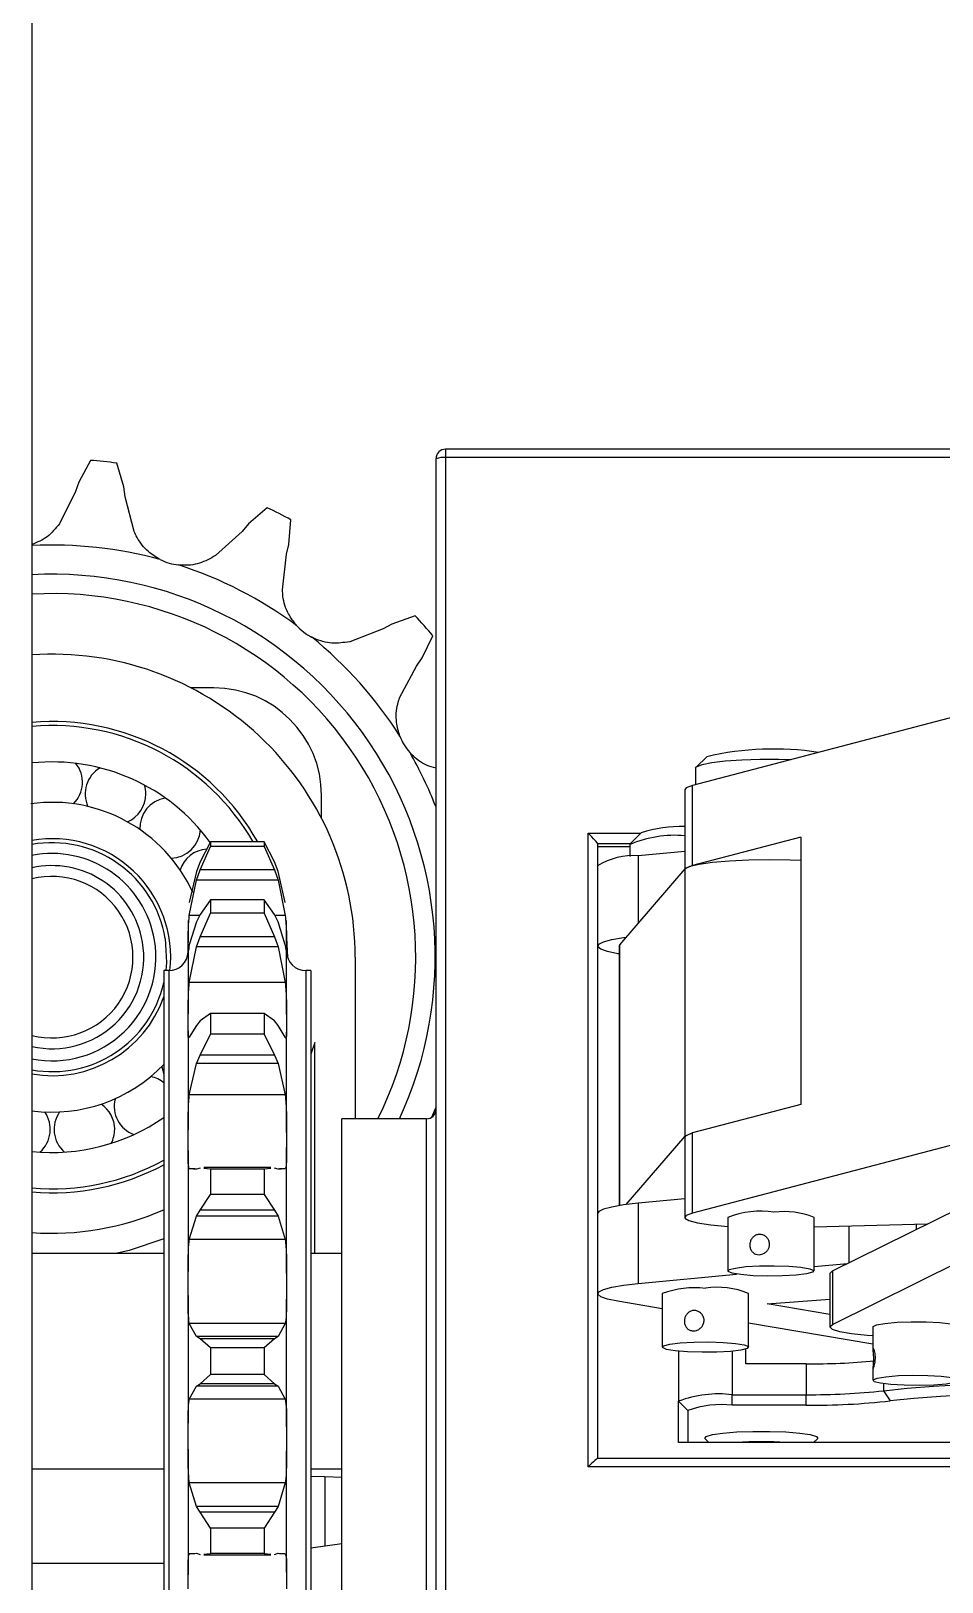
# Model space of a CAD drawing. Header units: millimetres. Extents: x -2889 to 8174, y 2447 to 8478.
# Drawn here: x 1766.85 to 1773.61, y 3487.23 to 3498.75 of the extents above; entities that cross this region are included whole.
import ezdxf

# ---------------------------------------------------------------- set-up
doc = ezdxf.new("R2010")
doc.units = ezdxf.units.MM

msp = doc.modelspace()

# ---------------------------------------------------------------- linework, layer by layer
at = {"color": 7, "linetype": 'Continuous', "lineweight": 25}
for p, q in [((1766.856, 3527.163), (1766.856, 3468.173)), ((1767.29, 3495.562), (1767.203, 3495.401)), ((1767.538, 3495.366), (1767.487, 3495.541)), ((1769.856, 3485.29), (1769.856, 3495.575)), ((1776.786, 3495.645), (1769.926, 3495.645)), ((1769.926, 3495.583), (1769.926, 3485.299)), ((1776.786, 3495.583), (1769.926, 3495.583)), ((1767.178, 3495.33), (1767.06, 3495.092)), ((1767.203, 3495.401), (1767.178, 3495.33)), ((1767.548, 3495.291), (1767.538, 3495.366)), ((1767.615, 3495.035), (1767.548, 3495.291)), ((1768.603, 3495.21), (1768.464, 3495.091)), ((1768.464, 3495.091), (1768.416, 3495.034)), ((1768.764, 3494.938), (1768.779, 3495.12)), ((1768.416, 3495.034), (1768.219, 3494.856)), ((1768.716, 3494.601), (1768.746, 3494.865)), ((1768.746, 3494.865), (1768.764, 3494.938)), ((1769.701, 3494.408), (1769.528, 3494.347)), ((1769.463, 3494.312), (1769.215, 3494.216)), ((1769.528, 3494.347), (1769.463, 3494.312)), ((1769.753, 3494.096), (1769.833, 3494.26)), ((1775.981, 3494.255), (1771.761, 3493.149)), ((1769.586, 3493.799), (1769.71, 3494.034)), ((1769.71, 3494.034), (1769.753, 3494.096)), ((1768.206, 3493.873), (1768.037, 3493.873)), ((1771.866, 3493.362), (1771.787, 3493.284)), ((1771.783, 3493.276), (1771.783, 3493.155)), ((1771.703, 3493.117), (1771.703, 3492.525)), ((1771.761, 3492.554), (1771.761, 3493.149)), ((1769.006, 3492.903), (1769.006, 3493.073)), ((1770.986, 3488.088), (1770.986, 3492.794)), ((1771.38, 3492.797), (1771.3, 3492.718)), ((1767.033, 3492.722), (1767.033, 3492.723)), ((1768.181, 3492.729), (1768.104, 3492.58)), ((1768.104, 3492.522), (1768.181, 3492.695)), ((1768.181, 3492.729), (1768.181, 3492.695)), ((1768.581, 3492.729), (1768.181, 3492.729)), ((1768.581, 3492.695), (1768.181, 3492.695)), ((1768.581, 3492.729), (1768.581, 3492.695)), ((1768.657, 3492.58), (1768.581, 3492.729)), ((1768.581, 3492.695), (1768.657, 3492.522)), ((1771.056, 3492.716), (1771.056, 3492.551)), ((1771.056, 3492.694), (1771.296, 3492.694)), ((1771.296, 3492.71), (1771.296, 3492.62)), ((1771.358, 3492.627), (1771.703, 3492.66)), ((1772.564, 3492.764), (1771.761, 3492.554)), ((1772.564, 3492.764), (1772.564, 3490.779)), ((1768.104, 3492.58), (1768.078, 3492.51)), ((1768.684, 3492.51), (1768.657, 3492.58)), ((1771.056, 3492.551), (1771.056, 3491.956)), ((1768.078, 3492.51), (1768.024, 3492.28)), ((1768.024, 3492.182), (1768.078, 3492.446)), ((1768.078, 3492.446), (1768.104, 3492.522)), ((1768.684, 3492.446), (1768.078, 3492.446)), ((1768.657, 3492.522), (1768.104, 3492.522)), ((1768.657, 3492.522), (1768.684, 3492.446)), ((1768.737, 3492.28), (1768.684, 3492.51)), ((1768.684, 3492.446), (1768.737, 3492.182)), ((1771.22, 3491.964), (1771.706, 3492.529)), ((1771.706, 3490.544), (1771.706, 3492.529)), ((1768.181, 3492.299), (1768.104, 3492.191)), ((1768.104, 3492.024), (1768.181, 3492.199)), ((1768.181, 3492.299), (1768.181, 3492.199)), ((1768.581, 3492.299), (1768.181, 3492.299)), ((1768.581, 3492.199), (1768.181, 3492.199)), ((1768.581, 3492.299), (1768.581, 3492.199)), ((1768.657, 3492.191), (1768.581, 3492.299)), ((1768.581, 3492.199), (1768.657, 3492.024)), ((1768.016, 3492.145), (1768.016, 3491.981)), ((1768.078, 3492.135), (1768.024, 3491.966)), ((1768.104, 3492.191), (1768.078, 3492.135)), ((1768.684, 3492.135), (1768.657, 3492.191)), ((1768.737, 3491.966), (1768.684, 3492.135)), ((1768.746, 3491.977), (1768.746, 3492.145)), ((1768.078, 3491.951), (1768.104, 3492.024)), ((1768.657, 3492.024), (1768.104, 3492.024)), ((1768.657, 3492.024), (1768.684, 3491.951)), ((1768.756, 3491.873), (1768.746, 3492.063)), ((1771.216, 3491.956), (1771.22, 3491.964)), ((1768.016, 3491.912), (1768.016, 3491.96)), ((1768.016, 3491.921), (1768.016, 3491.452)), ((1768.016, 3491.908), (1768.016, 3491.912)), ((1768.024, 3491.686), (1768.078, 3491.951)), ((1768.684, 3491.951), (1768.078, 3491.951)), ((1768.684, 3491.951), (1768.737, 3491.686)), ((1768.746, 3491.96), (1768.746, 3491.912)), ((1768.746, 3491.913), (1768.746, 3491.919)), ((1768.746, 3491.447), (1768.746, 3491.911)), ((1769.256, 3491.873), (1769.256, 3490.673)), ((1771.056, 3491.956), (1771.056, 3489.97)), ((1771.216, 3491.898), (1771.207, 3491.899)), ((1771.216, 3491.956), (1771.216, 3490.028)), ((1767.871, 3491.773), (1767.835, 3491.773)), ((1767.835, 3491.773), (1767.835, 3485.973)), ((1768.926, 3491.773), (1768.89, 3491.773)), ((1768.926, 3491.773), (1768.926, 3485.973)), ((1768.737, 3491.686), (1768.024, 3491.686)), ((1768.016, 3491.325), (1768.016, 3491.415)), ((1768.104, 3491.401), (1768.078, 3491.367)), ((1768.181, 3491.455), (1768.104, 3491.401)), ((1768.181, 3491.455), (1768.181, 3491.302)), ((1768.581, 3491.455), (1768.181, 3491.455)), ((1768.581, 3491.455), (1768.581, 3491.302)), ((1768.657, 3491.401), (1768.581, 3491.455)), ((1768.684, 3491.367), (1768.657, 3491.401)), ((1768.746, 3491.415), (1768.746, 3491.325)), ((1768.016, 3491.325), (1768.016, 3490.59)), ((1768.024, 3491.279), (1768.02, 3491.276)), ((1768.078, 3491.367), (1768.024, 3491.279)), ((1768.104, 3491.146), (1768.181, 3491.302)), ((1768.581, 3491.302), (1768.181, 3491.302)), ((1768.581, 3491.302), (1768.657, 3491.146)), ((1768.737, 3491.279), (1768.684, 3491.367)), ((1768.746, 3491.325), (1768.746, 3491.285)), ((1768.746, 3490.572), (1768.746, 3491.316)), ((1768.956, 3491.24), (1768.926, 3491.154)), ((1768.956, 3489.673), (1768.956, 3491.24)), ((1768.024, 3490.85), (1768.078, 3491.084)), ((1768.078, 3491.084), (1768.104, 3491.146)), ((1768.684, 3491.084), (1768.078, 3491.084)), ((1768.657, 3491.146), (1768.104, 3491.146)), ((1768.657, 3491.146), (1768.684, 3491.084)), ((1768.684, 3491.084), (1768.737, 3490.85)), ((1775.981, 3491.079), (1771.761, 3489.973)), ((1768.737, 3490.85), (1768.024, 3490.85)), ((1772.564, 3490.779), (1771.761, 3490.568)), ((1769.786, 3490.673), (1769.156, 3490.673)), ((1769.156, 3487.073), (1769.156, 3490.673)), ((1768.016, 3490.442), (1768.016, 3490.564)), ((1768.746, 3490.564), (1768.746, 3490.442)), ((1771.269, 3490.036), (1771.706, 3490.544)), ((1771.703, 3490.536), (1771.703, 3489.94)), ((1771.761, 3489.973), (1771.761, 3490.568)), ((1768.016, 3490.438), (1768.016, 3489.538)), ((1768.746, 3489.524), (1768.746, 3490.46)), ((1768.078, 3490.298), (1768.054, 3490.3)), ((1768.104, 3490.307), (1768.078, 3490.298)), ((1768.629, 3490.311), (1768.133, 3490.311)), ((1768.181, 3490.3), (1768.133, 3490.304)), ((1768.181, 3490.3), (1768.181, 3490.112)), ((1768.581, 3490.3), (1768.181, 3490.3)), ((1768.629, 3490.304), (1768.581, 3490.3)), ((1768.581, 3490.3), (1768.581, 3490.112)), ((1768.684, 3490.298), (1768.657, 3490.307)), ((1768.707, 3490.3), (1768.684, 3490.298)), ((1768.104, 3489.994), (1768.181, 3490.112)), ((1768.581, 3490.112), (1768.181, 3490.112)), ((1768.581, 3490.112), (1768.657, 3489.994)), ((1771.703, 3490.079), (1771.358, 3490.046)), ((1771.358, 3490.046), (1771.358, 3489.45)), ((1772.799, 3489.543), (1773.747, 3490.012)), ((1768.024, 3489.776), (1768.078, 3489.951)), ((1768.078, 3489.951), (1768.104, 3489.994)), ((1768.684, 3489.951), (1768.078, 3489.951)), ((1768.657, 3489.994), (1768.104, 3489.994)), ((1768.657, 3489.994), (1768.684, 3489.951)), ((1768.684, 3489.951), (1768.737, 3489.776)), ((1771.056, 3489.97), (1771.056, 3489.375)), ((1772.023, 3489.94), (1772.023, 3489.543)), ((1772.663, 3489.543), (1772.663, 3489.94)), ((1772.663, 3489.87), (1773.504, 3489.892)), ((1768.737, 3489.776), (1768.024, 3489.776)), ((1767.835, 3489.673), (1766.856, 3489.673)), ((1769.156, 3489.673), (1768.926, 3489.673)), ((1772.663, 3489.575), (1772.912, 3489.599)), ((1772.78, 3489.525), (1772.799, 3489.543)), ((1772.799, 3489.146), (1773.747, 3489.615)), ((1772.799, 3489.543), (1772.799, 3489.146)), ((1768.016, 3489.369), (1768.016, 3489.508)), ((1768.746, 3489.508), (1768.746, 3489.369)), ((1771.358, 3489.45), (1772.086, 3489.52)), ((1772.78, 3489.525), (1772.78, 3489.128)), ((1768.016, 3489.36), (1768.016, 3488.412)), ((1768.746, 3488.385), (1768.746, 3489.333)), ((1771.056, 3489.375), (1771.056, 3488.15)), ((1771.536, 3489.263), (1771.207, 3489.318)), ((1771.536, 3489.375), (1771.536, 3488.978)), ((1772.176, 3488.978), (1772.176, 3489.375)), ((1772.314, 3489.298), (1772.78, 3489.333)), ((1772.78, 3489.22), (1772.314, 3489.298)), ((1768.078, 3489.057), (1768.024, 3489.153)), ((1768.737, 3489.153), (1768.024, 3489.153)), ((1768.737, 3489.153), (1768.684, 3489.057)), ((1773.1, 3489), (1772.176, 3489.156)), ((1773.1, 3489.128), (1773.1, 3488.957)), ((1768.104, 3489.039), (1768.078, 3489.057)), ((1768.684, 3489.057), (1768.078, 3489.057)), ((1768.181, 3488.973), (1768.104, 3489.039)), ((1768.657, 3489.039), (1768.104, 3489.039)), ((1768.181, 3488.973), (1768.181, 3488.773)), ((1768.581, 3488.973), (1768.181, 3488.973)), ((1768.657, 3489.039), (1768.581, 3488.973)), ((1768.581, 3488.973), (1768.581, 3488.773)), ((1768.684, 3489.057), (1768.657, 3489.039)), ((1771.656, 3488.948), (1771.656, 3488.576)), ((1772.156, 3488.853), (1772.156, 3488.964)), ((1772.604, 3488.853), (1772.156, 3488.853)), ((1772.604, 3488.853), (1772.604, 3488.624)), ((1768.104, 3488.706), (1768.181, 3488.773)), ((1768.581, 3488.773), (1768.181, 3488.773)), ((1768.581, 3488.773), (1768.657, 3488.706)), ((1773.1, 3488.822), (1773.1, 3488.731)), ((1768.024, 3488.592), (1768.078, 3488.688)), ((1768.078, 3488.688), (1768.104, 3488.706)), ((1768.684, 3488.688), (1768.078, 3488.688)), ((1768.657, 3488.706), (1768.104, 3488.706)), ((1768.657, 3488.706), (1768.684, 3488.688)), ((1768.684, 3488.688), (1768.737, 3488.592)), ((1772.056, 3488.546), (1772.056, 3488.624)), ((1772.056, 3488.624), (1772.604, 3488.624)), ((1772.604, 3488.546), (1772.604, 3488.624)), ((1773.179, 3488.654), (1773.229, 3488.578)), ((1768.737, 3488.592), (1768.024, 3488.592)), ((1771.726, 3488.507), (1771.656, 3488.576)), ((1771.656, 3488.437), (1771.656, 3488.576)), ((1771.726, 3488.507), (1771.726, 3488.269)), ((1772.604, 3488.546), (1772.056, 3488.546)), ((1771.656, 3488.269), (1771.656, 3488.437)), ((1768.016, 3488.237), (1768.016, 3488.376)), ((1768.746, 3488.376), (1768.746, 3488.237)), ((1771.854, 3488.296), (1771.882, 3488.269)), ((1772.66, 3488.269), (1772.688, 3488.296)), ((1768.016, 3488.221), (1768.016, 3487.286)), ((1768.746, 3487.307), (1768.746, 3488.207)), ((1773.936, 3488.269), (1771.656, 3488.269)), ((1766.856, 3488.073), (1767.835, 3488.073)), ((1768.926, 3488.073), (1769.156, 3488.073)), ((1776.786, 3488.088), (1770.986, 3488.088)), ((1776.856, 3488.15), (1771.056, 3488.15)), ((1768.078, 3487.794), (1768.024, 3487.97)), ((1768.737, 3487.97), (1768.024, 3487.97)), ((1768.737, 3487.97), (1768.684, 3487.794)), ((1768.926, 3488.02), (1769.031, 3488.017)), ((1769.031, 3488.017), (1769.156, 3488.011)), ((1768.104, 3487.752), (1768.078, 3487.794)), ((1768.684, 3487.794), (1768.078, 3487.794)), ((1768.181, 3487.633), (1768.104, 3487.752)), ((1768.657, 3487.752), (1768.104, 3487.752)), ((1768.657, 3487.752), (1768.581, 3487.633)), ((1768.684, 3487.794), (1768.657, 3487.752)), ((1768.181, 3487.633), (1768.181, 3487.445)), ((1768.581, 3487.633), (1768.181, 3487.633)), ((1768.581, 3487.633), (1768.581, 3487.445)), ((1769.156, 3487.517), (1768.926, 3487.484)), ((1766.856, 3487.373), (1767.835, 3487.373)), ((1768.054, 3487.445), (1768.078, 3487.447)), ((1768.078, 3487.447), (1768.104, 3487.438)), ((1768.133, 3487.441), (1768.181, 3487.445)), ((1768.133, 3487.435), (1768.629, 3487.435)), ((1768.581, 3487.445), (1768.181, 3487.445)), ((1768.581, 3487.445), (1768.629, 3487.441)), ((1768.657, 3487.438), (1768.684, 3487.447)), ((1768.684, 3487.447), (1768.707, 3487.445)), ((1768.016, 3487.182), (1768.016, 3487.304)), ((1768.746, 3487.304), (1768.746, 3487.182))]:
    msp.add_line(p, q, dxfattribs=at)
at = {"color": 8, "linetype": 'Continuous', "lineweight": 25}
for p, q in [((1769.926, 3495.645), (1769.926, 3495.583)), ((1770.986, 3492.794), (1771.377, 3492.794)), ((1771.298, 3492.716), (1771.056, 3492.716)), ((1771.358, 3492.627), (1771.358, 3492.125)), ((1768.1, 3492.182), (1768.024, 3492.182)), ((1768.737, 3492.182), (1768.662, 3492.182)), ((1771.22, 3490.029), (1771.22, 3491.964)), ((1767.871, 3491.773), (1767.871, 3485.973)), ((1768.89, 3491.773), (1768.89, 3485.973)), ((1769.786, 3487.073), (1769.786, 3490.673)), ((1768.066, 3490.302), (1768.024, 3490.302)), ((1768.737, 3490.302), (1768.695, 3490.302)), ((1773.42, 3489.89), (1773.42, 3489.85)), ((1772.922, 3489.877), (1772.922, 3489.604)), ((1772.056, 3488.948), (1772.056, 3488.624)), ((1773.179, 3488.705), (1773.179, 3488.654)), ((1769.031, 3488.017), (1769.031, 3487.499)), ((1768.066, 3487.443), (1768.024, 3487.443)), ((1768.737, 3487.443), (1768.695, 3487.443))]:
    msp.add_line(p, q, dxfattribs=at)
at = {"color": 7, "linetype": 'Continuous', "lineweight": 25, "flags": 128}
for points in [[(1771.783, 3493.276), (1771.79, 3493.287), (1771.831, 3493.303), (1771.904, 3493.318), (1772.004, 3493.33), (1772.126, 3493.338), (1772.261, 3493.343), (1772.401, 3493.343), (1772.493, 3493.341)], [(1771.761, 3493.149), (1771.713, 3493.131), (1771.703, 3493.117)], [(1771.703, 3492.521), (1771.713, 3492.536), (1771.761, 3492.554)], [(1771.706, 3492.529), (1771.74, 3492.548), (1771.81, 3492.564), (1771.91, 3492.578), (1772.035, 3492.589), (1772.179, 3492.596), (1772.331, 3492.599), (1772.485, 3492.597), (1772.564, 3492.594)], [(1767.845, 3492.011), (1767.855, 3491.834), (1767.85, 3491.773)], [(1771.207, 3491.899), (1771.13, 3491.915), (1771.08, 3491.933), (1771.057, 3491.951), (1771.064, 3491.969), (1771.099, 3491.987), (1771.161, 3492.004), (1771.249, 3492.019), (1771.269, 3492.021)], [(1767.821, 3491.061), (1767.822, 3491.049), (1767.835, 3491.004)], [(1771.703, 3490.536), (1771.713, 3490.55), (1771.761, 3490.568)], [(1771.706, 3490.544), (1771.74, 3490.562), (1771.761, 3490.568)], [(1771.358, 3490.046), (1771.249, 3490.033), (1771.161, 3490.018), (1771.099, 3490.002), (1771.064, 3489.984), (1771.056, 3489.97)], [(1771.761, 3489.973), (1771.713, 3489.955), (1771.704, 3489.936), (1771.733, 3489.917), (1771.798, 3489.9), (1771.897, 3489.885), (1772.022, 3489.874), (1772.023, 3489.874)], [(1767.835, 3489.781), (1767.578, 3489.696), (1767.478, 3489.673)], [(1772.429, 3489.506), (1772.318, 3489.505), (1772.21, 3489.508), (1772.119, 3489.516), (1772.054, 3489.527), (1772.024, 3489.54), (1772.033, 3489.553), (1772.079, 3489.565), (1772.156, 3489.575), (1772.257, 3489.58), (1772.367, 3489.582), (1772.475, 3489.578), (1772.566, 3489.571), (1772.631, 3489.56), (1772.661, 3489.547), (1772.652, 3489.534), (1772.607, 3489.521), (1772.529, 3489.512), (1772.429, 3489.506)], [(1771.207, 3489.318), (1771.13, 3489.334), (1771.08, 3489.352), (1771.057, 3489.37), (1771.064, 3489.388), (1771.099, 3489.406), (1771.161, 3489.423), (1771.249, 3489.438), (1771.358, 3489.45)], [(1773.1, 3489.061), (1773.058, 3489.064), (1772.942, 3489.076), (1772.854, 3489.092), (1772.799, 3489.109), (1772.78, 3489.128), (1772.799, 3489.146)], [(1773.1, 3489.128), (1773.101, 3489.13), (1773.127, 3489.143), (1773.189, 3489.154), (1773.279, 3489.162), (1773.385, 3489.166), (1773.496, 3489.165), (1773.598, 3489.16), (1773.678, 3489.151), (1773.727, 3489.139), (1773.74, 3489.128)], [(1771.942, 3488.941), (1771.831, 3488.939), (1771.724, 3488.943), (1771.632, 3488.95), (1771.568, 3488.961), (1771.538, 3488.974), (1771.546, 3488.987), (1771.592, 3489), (1771.67, 3489.009), (1771.771, 3489.015), (1771.881, 3489.016), (1771.989, 3489.013), (1772.08, 3489.005), (1772.145, 3488.994), (1772.175, 3488.981), (1772.166, 3488.968), (1772.12, 3488.956), (1772.042, 3488.946), (1771.942, 3488.941)], [(1773.739, 3488.727), (1773.709, 3488.714), (1773.644, 3488.703), (1773.552, 3488.695), (1773.444, 3488.692), (1773.333, 3488.694), (1773.233, 3488.699), (1773.156, 3488.709), (1773.11, 3488.721), (1773.102, 3488.735), (1773.132, 3488.747), (1773.197, 3488.758), (1773.289, 3488.766), (1773.396, 3488.769), (1773.507, 3488.768), (1773.607, 3488.762), (1773.685, 3488.752), (1773.73, 3488.74), (1773.739, 3488.727)], [(1773.179, 3488.654), (1773.354, 3488.672), (1773.551, 3488.688), (1773.765, 3488.699), (1773.991, 3488.706), (1774.224, 3488.709), (1774.457, 3488.707), (1774.686, 3488.701), (1774.904, 3488.691), (1775.106, 3488.677), (1775.288, 3488.659), (1775.445, 3488.638), (1775.572, 3488.615), (1775.668, 3488.589), (1775.73, 3488.562), (1775.755, 3488.534), (1775.745, 3488.506)], [(1774.754, 3488.297), (1774.965, 3488.309), (1775.157, 3488.324), (1775.325, 3488.344), (1775.465, 3488.366), (1775.573, 3488.391), (1775.646, 3488.418), (1775.682, 3488.446), (1775.681, 3488.474), (1775.641, 3488.501), (1775.565, 3488.528), (1775.454, 3488.553), (1775.311, 3488.575), (1775.14, 3488.594), (1774.946, 3488.61), (1774.733, 3488.621), (1774.508, 3488.628), (1774.276, 3488.631), (1774.044, 3488.629), (1773.817, 3488.623), (1773.602, 3488.612), (1773.404, 3488.597), (1773.229, 3488.578)], [(1771.854, 3488.296), (1771.852, 3488.298), (1771.862, 3488.314), (1771.908, 3488.328), (1771.986, 3488.339), (1772.089, 3488.348), (1772.209, 3488.352), (1772.334, 3488.352), (1772.454, 3488.348), (1772.557, 3488.339), (1772.635, 3488.328), (1772.681, 3488.314), (1772.69, 3488.298), (1772.688, 3488.296)]]:
    msp.add_lwpolyline(points, dxfattribs=at)
at = {"color": 8, "linetype": 'Continuous', "lineweight": 25, "flags": 128}
msp.add_lwpolyline([(1769.826, 3490.685), (1769.847, 3490.736), (1769.856, 3490.759)], dxfattribs=at)
at = {"color": 7, "linetype": 'Continuous', "lineweight": 25}
for centre, radius, start, end in [((1767.006, 3491.873), 3.7, 82.5405, 85.607), ((1769.926, 3495.575), 0.07, 90, 180), ((1769.909, 3495.432), 0.152, 83.5011, 110.2574), ((1767.006, 3491.873), 3.7, 61.364, 64.4305), ((1767.989, 3495.186), 0.403, 243.4439, 263.5271), ((1767.006, 3491.873), 3.06, 53.6249, 72.1697), ((1767.006, 3491.873), 2.7, 333.6122, 93.1847), ((1767.006, 3491.873), 3.7, 40.1875, 43.2541), ((1769.119, 3494.607), 0.403, 222.2674, 242.3507), ((1767.006, 3491.873), 3.06, 32.4484, 50.9932), ((1767.006, 3491.873), 2.25, 0, 93.8226), ((1768.206, 3493.073), 0.8, 0, 90), ((1767.006, 3491.873), 1.75, 29.3161, 94.9171), ((1769.964, 3493.659), 0.403, 201.0909, 221.1742), ((1772.365, 3491.206), 2.213, 81.3924, 103.0324), ((1767.006, 3491.873), 1.45, 36.0113, 95.9378), ((1767.006, 3493.173), 0.225, 314.378, 38.2134), ((1767.476, 3493.085), 0.225, 120.6105, 204.4459), ((1767.476, 3493.085), 0.225, 0.0002, 17.0369), ((1767.006, 3491.873), 1.15, 24.7023, 97.865), ((1767.476, 3493.085), 0.225, 293.2015, 0.0002), ((1767.882, 3492.833), 0.225, 99.434, 183.2694), ((1767.882, 3492.833), 0.225, 272.025, 355.8604), ((1771.63, 3491.927), 0.851, 85.0979, 113.0723), ((1771.686, 3491.842), 1.002, 89.0629, 107.7953), ((1767.006, 3491.873), 0.85, 9.3941, 100.1642), ((1768.17, 3492.452), 0.225, 94.5257, 162.0929), ((1771.323, 3492.125), 0.503, 86.0286, 122.0538), ((1767.006, 3491.873), 0.6, 255.5225, 104.4775), ((1767.871, 3491.917), 0.144, 270, 358.2749), ((1768.89, 3491.917), 0.144, 180, 270), ((1767.006, 3491.873), 0.85, 259.8358, 347.2535), ((1767.006, 3491.873), 1.15, 262.5053, 316.1301), ((1767.691, 3490.767), 0.225, 49.98, 77.3871), ((1767.691, 3490.767), 0.225, 166.1427, 249.9781), ((1766.767, 3490.595), 0.225, 311.1987, 35.0341), ((1767.245, 3490.595), 0.225, 144.9662, 228.8016), ((1767.245, 3490.595), 0.225, 0.0002, 56.2106), ((1769.786, 3490.743), 0.07, 270, 0), ((1767.006, 3491.873), 1.45, 264.0622, 304.8731), ((1767.245, 3490.595), 0.225, 332.3752, 0.0002), ((1767.006, 3491.873), 1.75, 265.0829, 298.2776), ((1767.006, 3491.873), 2.05, 265.8039, 293.8545), ((1772.265, 3489.326), 0.661, 81.2594, 111.5495), ((1772.441, 3489.395), 0.589, 67.888, 97.3349), ((1771.775, 3488.741), 0.677, 83.1136, 110.6449), ((1771.95, 3488.848), 0.574, 66.8028, 99.4387), ((1772.624, 3494.275), 5.422, 269.7863, 275.1495), ((1771.958, 3487.759), 0.871, 83.5011, 110.2574), ((1772.64, 3493.556), 4.932, 269.5812, 276.2708), ((1771.975, 3487.833), 0.718, 83.5011, 110.2574), ((1772.643, 3493.909), 5.363, 269.5812, 276.2708), ((1772.271, 3485.711), 2.564, 85.8642, 94.1358)]:
    msp.add_arc(centre, radius, start, end, dxfattribs=at)
at = {"color": 8, "linetype": 'Continuous', "lineweight": 25}
for radius, start, end in [(3.06, 74.8014, 92.8099), (2.844, 335.042, 93.0234), (1.72, 29.8788, 95.0031), (3.06, 21.3402, 29.8167), (0.88, 353.4943, 99.8142), (0.77, 9.3941, 101.2333), (0.68, 9.3941, 102.7436), (0.77, 258.7667, 9.3941), (0.68, 257.2564, 9.3941), (0.88, 260.1858, 340.4081), (1.72, 264.9969, 298.8166)]:
    msp.add_arc((1767.006, 3491.873), radius, start, end, dxfattribs=at)
at = {"color": 7, "linetype": 'Continuous', "lineweight": 25}
for centre, major_axis, start_param, end_param in [((1770.986, 3492.785), (-0.0699, 0.0699), 3.202063, 4.772859), ((1770.986, 3488.08), (0.0699, 0.0699), 6.222715, 7.793511)]:
    msp.add_ellipse(centre, major_axis=major_axis, ratio=0.060544, start_param=start_param, end_param=end_param, dxfattribs=at)
for points, knots in [([(1767.06, 3495.092), (1767.032, 3495.057), (1766.977, 3494.988), (1766.896, 3494.954), (1766.856, 3494.937)], [0, 0, 0, 0, 0.512994, 1, 1, 1, 1]), ([(1767.808, 3494.825), (1767.778, 3494.844), (1767.709, 3494.885), (1767.647, 3494.964), (1767.622, 3495.02), (1767.615, 3495.035)], [0, 0, 0, 0, 0.365728, 0.831161, 1, 1, 1, 1]), ([(1768.219, 3494.856), (1768.181, 3494.834), (1768.103, 3494.79), (1768.003, 3494.78), (1767.951, 3494.785), (1767.943, 3494.785)], [0, 0, 0, 0, 0.459413, 0.918648, 1, 1, 1, 1]), ([(1768.821, 3494.336), (1768.799, 3494.364), (1768.75, 3494.428), (1768.72, 3494.524), (1768.717, 3494.585), (1768.716, 3494.601)], [0, 0, 0, 0, 0.365753, 0.831185, 1, 1, 1, 1]), ([(1769.215, 3494.216), (1769.171, 3494.209), (1769.082, 3494.197), (1768.986, 3494.223), (1768.939, 3494.247), (1768.932, 3494.25)], [0, 0, 0, 0, 0.459437, 0.9186722, 1, 1, 1, 1]), ([(1769.588, 3493.514), (1769.578, 3493.548), (1769.555, 3493.626), (1769.562, 3493.726), (1769.581, 3493.784), (1769.586, 3493.799)], [0, 0, 0, 0, 0.36576, 0.831193, 1, 1, 1, 1]), ([(1769.856, 3493.277), (1769.832, 3493.283), (1769.765, 3493.3), (1769.702, 3493.35), (1769.666, 3493.388), (1769.661, 3493.394)], [0, 0, 0, 0, 0.322133, 0.898023, 1, 1, 1, 1]), ([(1768.016, 3491.96), (1768.016, 3491.98), (1768.016, 3492.026), (1768.017, 3492.108), (1768.023, 3492.166), (1768.024, 3492.182)], [0, 0, 0, 0, 0.358703, 0.822325, 1, 1, 1, 1]), ([(1768.737, 3492.182), (1768.74, 3492.141), (1768.747, 3492.059), (1768.746, 3491.992), (1768.746, 3491.964), (1768.746, 3491.96)], [0, 0, 0, 0, 0.457649, 0.915096, 1, 1, 1, 1]), ([(1768.024, 3491.966), (1768.021, 3491.945), (1768.016, 3491.91), (1768.016, 3491.911), (1768.016, 3491.911)], [0, 0, 0, 0, 0.600878, 1, 1, 1, 1]), ([(1768.746, 3491.909), (1768.746, 3491.908), (1768.746, 3491.904), (1768.744, 3491.927), (1768.739, 3491.958), (1768.737, 3491.966)], [0, 0, 0, 0, 0.157686, 0.766641, 1, 1, 1, 1]), ([(1768.016, 3491.415), (1768.016, 3491.444), (1768.016, 3491.509), (1768.017, 3491.606), (1768.023, 3491.668), (1768.024, 3491.686)], [0, 0, 0, 0, 0.358714, 0.8223362, 1, 1, 1, 1]), ([(1768.737, 3491.686), (1768.74, 3491.641), (1768.747, 3491.552), (1768.746, 3491.463), (1768.746, 3491.422), (1768.746, 3491.415)], [0, 0, 0, 0, 0.457653, 0.9151, 1, 1, 1, 1]), ([(1768.017, 3491.274), (1768.016, 3491.284), (1768.016, 3491.295), (1768.016, 3491.321), (1768.016, 3491.325)], [0, 0, 0, 0, 0.843456, 1, 1, 1, 1]), ([(1768.742, 3491.275), (1768.742, 3491.274), (1768.741, 3491.27), (1768.739, 3491.276), (1768.737, 3491.279)], [0, 0, 0, 0, 0.367349, 1, 1, 1, 1]), ([(1768.016, 3490.564), (1768.016, 3490.597), (1768.016, 3490.675), (1768.017, 3490.775), (1768.023, 3490.834), (1768.024, 3490.85)], [0, 0, 0, 0, 0.358715, 0.822337, 1, 1, 1, 1]), ([(1768.737, 3490.85), (1768.74, 3490.807), (1768.747, 3490.721), (1768.746, 3490.621), (1768.746, 3490.572), (1768.746, 3490.564)], [0, 0, 0, 0, 0.457648, 0.915095, 1, 1, 1, 1]), ([(1768.024, 3490.302), (1768.021, 3490.313), (1768.015, 3490.334), (1768.016, 3490.396), (1768.016, 3490.435), (1768.016, 3490.442)], [0, 0, 0, 0, 0.457652, 0.915099, 1, 1, 1, 1]), ([(1768.746, 3490.442), (1768.746, 3490.417), (1768.746, 3490.359), (1768.744, 3490.317), (1768.739, 3490.305), (1768.737, 3490.302)], [0, 0, 0, 0, 0.35871, 0.822332, 1, 1, 1, 1]), ([(1768.016, 3489.508), (1768.016, 3489.543), (1768.016, 3489.623), (1768.017, 3489.714), (1768.023, 3489.762), (1768.024, 3489.776)], [0, 0, 0, 0, 0.3587057, 0.822328, 1, 1, 1, 1]), ([(1768.737, 3489.776), (1768.74, 3489.739), (1768.747, 3489.667), (1768.746, 3489.569), (1768.746, 3489.516), (1768.746, 3489.508)], [0, 0, 0, 0, 0.457629, 0.915076, 1, 1, 1, 1]), ([(1772.257, 3489.664), (1772.248, 3489.664), (1772.232, 3489.665), (1772.211, 3489.677), (1772.196, 3489.695), (1772.186, 3489.718), (1772.185, 3489.743), (1772.191, 3489.768), (1772.204, 3489.79), (1772.223, 3489.806), (1772.246, 3489.815), (1772.271, 3489.815), (1772.295, 3489.807), (1772.315, 3489.791), (1772.328, 3489.769), (1772.334, 3489.743), (1772.33, 3489.718), (1772.319, 3489.696), (1772.3, 3489.678), (1772.278, 3489.666), (1772.263, 3489.665), (1772.257, 3489.664)], [0, 0, 0, 0, 0.0526742, 0.1053146, 0.1588406, 0.2130621, 0.2662883, 0.3183691, 0.3709421, 0.424859, 0.4789152, 0.5317133, 0.5838267, 0.6368008, 0.6909314, 0.7447238, 0.797129, 0.849294, 0.9027002, 0.9569286, 1, 1, 1, 1]), ([(1768.024, 3489.153), (1768.021, 3489.178), (1768.015, 3489.228), (1768.016, 3489.313), (1768.016, 3489.362), (1768.016, 3489.369)], [0, 0, 0, 0, 0.457644, 0.91509, 1, 1, 1, 1]), ([(1768.746, 3489.369), (1768.746, 3489.337), (1768.746, 3489.264), (1768.744, 3489.193), (1768.739, 3489.162), (1768.737, 3489.153)], [0, 0, 0, 0, 0.358691, 0.822313, 1, 1, 1, 1]), ([(1771.771, 3489.098), (1771.762, 3489.099), (1771.746, 3489.1), (1771.725, 3489.111), (1771.71, 3489.129), (1771.7, 3489.152), (1771.699, 3489.178), (1771.705, 3489.203), (1771.718, 3489.224), (1771.737, 3489.241), (1771.76, 3489.25), (1771.785, 3489.25), (1771.809, 3489.241), (1771.829, 3489.225), (1771.842, 3489.203), (1771.848, 3489.178), (1771.844, 3489.153), (1771.833, 3489.13), (1771.814, 3489.112), (1771.792, 3489.101), (1771.777, 3489.099), (1771.771, 3489.098)], [0, 0, 0, 0, 0.052674, 0.105315, 0.158841, 0.213062, 0.266288, 0.318369, 0.370942, 0.424859, 0.478915, 0.531713, 0.583827, 0.636801, 0.690931, 0.744724, 0.797129, 0.849294, 0.9027, 0.956929, 1, 1, 1, 1]), ([(1773.102, 3488.818), (1773.101, 3488.818), (1773.1, 3488.817), (1773.1, 3488.827), (1773.102, 3488.844), (1773.103, 3488.866), (1773.104, 3488.892), (1773.103, 3488.917), (1773.101, 3488.94), (1773.1, 3488.958), (1773.101, 3488.968), (1773.103, 3488.971), (1773.108, 3488.964), (1773.113, 3488.95), (1773.117, 3488.93), (1773.119, 3488.905), (1773.118, 3488.88), (1773.114, 3488.856), (1773.109, 3488.836), (1773.105, 3488.822), (1773.103, 3488.819), (1773.102, 3488.818)], [0, 0, 0, 0, 0.052674, 0.105315, 0.158841, 0.213062, 0.266288, 0.318369, 0.370942, 0.424859, 0.478915, 0.531713, 0.583827, 0.636801, 0.690931, 0.744724, 0.797129, 0.849294, 0.9027, 0.956929, 1, 1, 1, 1]), ([(1768.016, 3488.376), (1768.016, 3488.408), (1768.016, 3488.481), (1768.017, 3488.552), (1768.023, 3488.584), (1768.024, 3488.592)], [0, 0, 0, 0, 0.358691, 0.822313, 1, 1, 1, 1]), ([(1768.737, 3488.592), (1768.74, 3488.567), (1768.747, 3488.518), (1768.746, 3488.433), (1768.746, 3488.384), (1768.746, 3488.376)], [0, 0, 0, 0, 0.457644, 0.91509, 1, 1, 1, 1]), ([(1768.024, 3487.97), (1768.021, 3488.006), (1768.015, 3488.078), (1768.016, 3488.176), (1768.016, 3488.229), (1768.016, 3488.237)], [0, 0, 0, 0, 0.457629, 0.915076, 1, 1, 1, 1]), ([(1768.746, 3488.237), (1768.746, 3488.202), (1768.746, 3488.122), (1768.744, 3488.031), (1768.739, 3487.983), (1768.737, 3487.97)], [0, 0, 0, 0, 0.358706, 0.822328, 1, 1, 1, 1]), ([(1768.016, 3487.304), (1768.016, 3487.329), (1768.016, 3487.386), (1768.017, 3487.428), (1768.023, 3487.44), (1768.024, 3487.443)], [0, 0, 0, 0, 0.35871, 0.822332, 1, 1, 1, 1]), ([(1768.737, 3487.443), (1768.74, 3487.432), (1768.747, 3487.411), (1768.746, 3487.349), (1768.746, 3487.31), (1768.746, 3487.304)], [0, 0, 0, 0, 0.457652, 0.915099, 1, 1, 1, 1])]:
    msp.add_open_spline(points, degree=3, knots=knots, dxfattribs=at)

doc.saveas('drawing.dxf')
